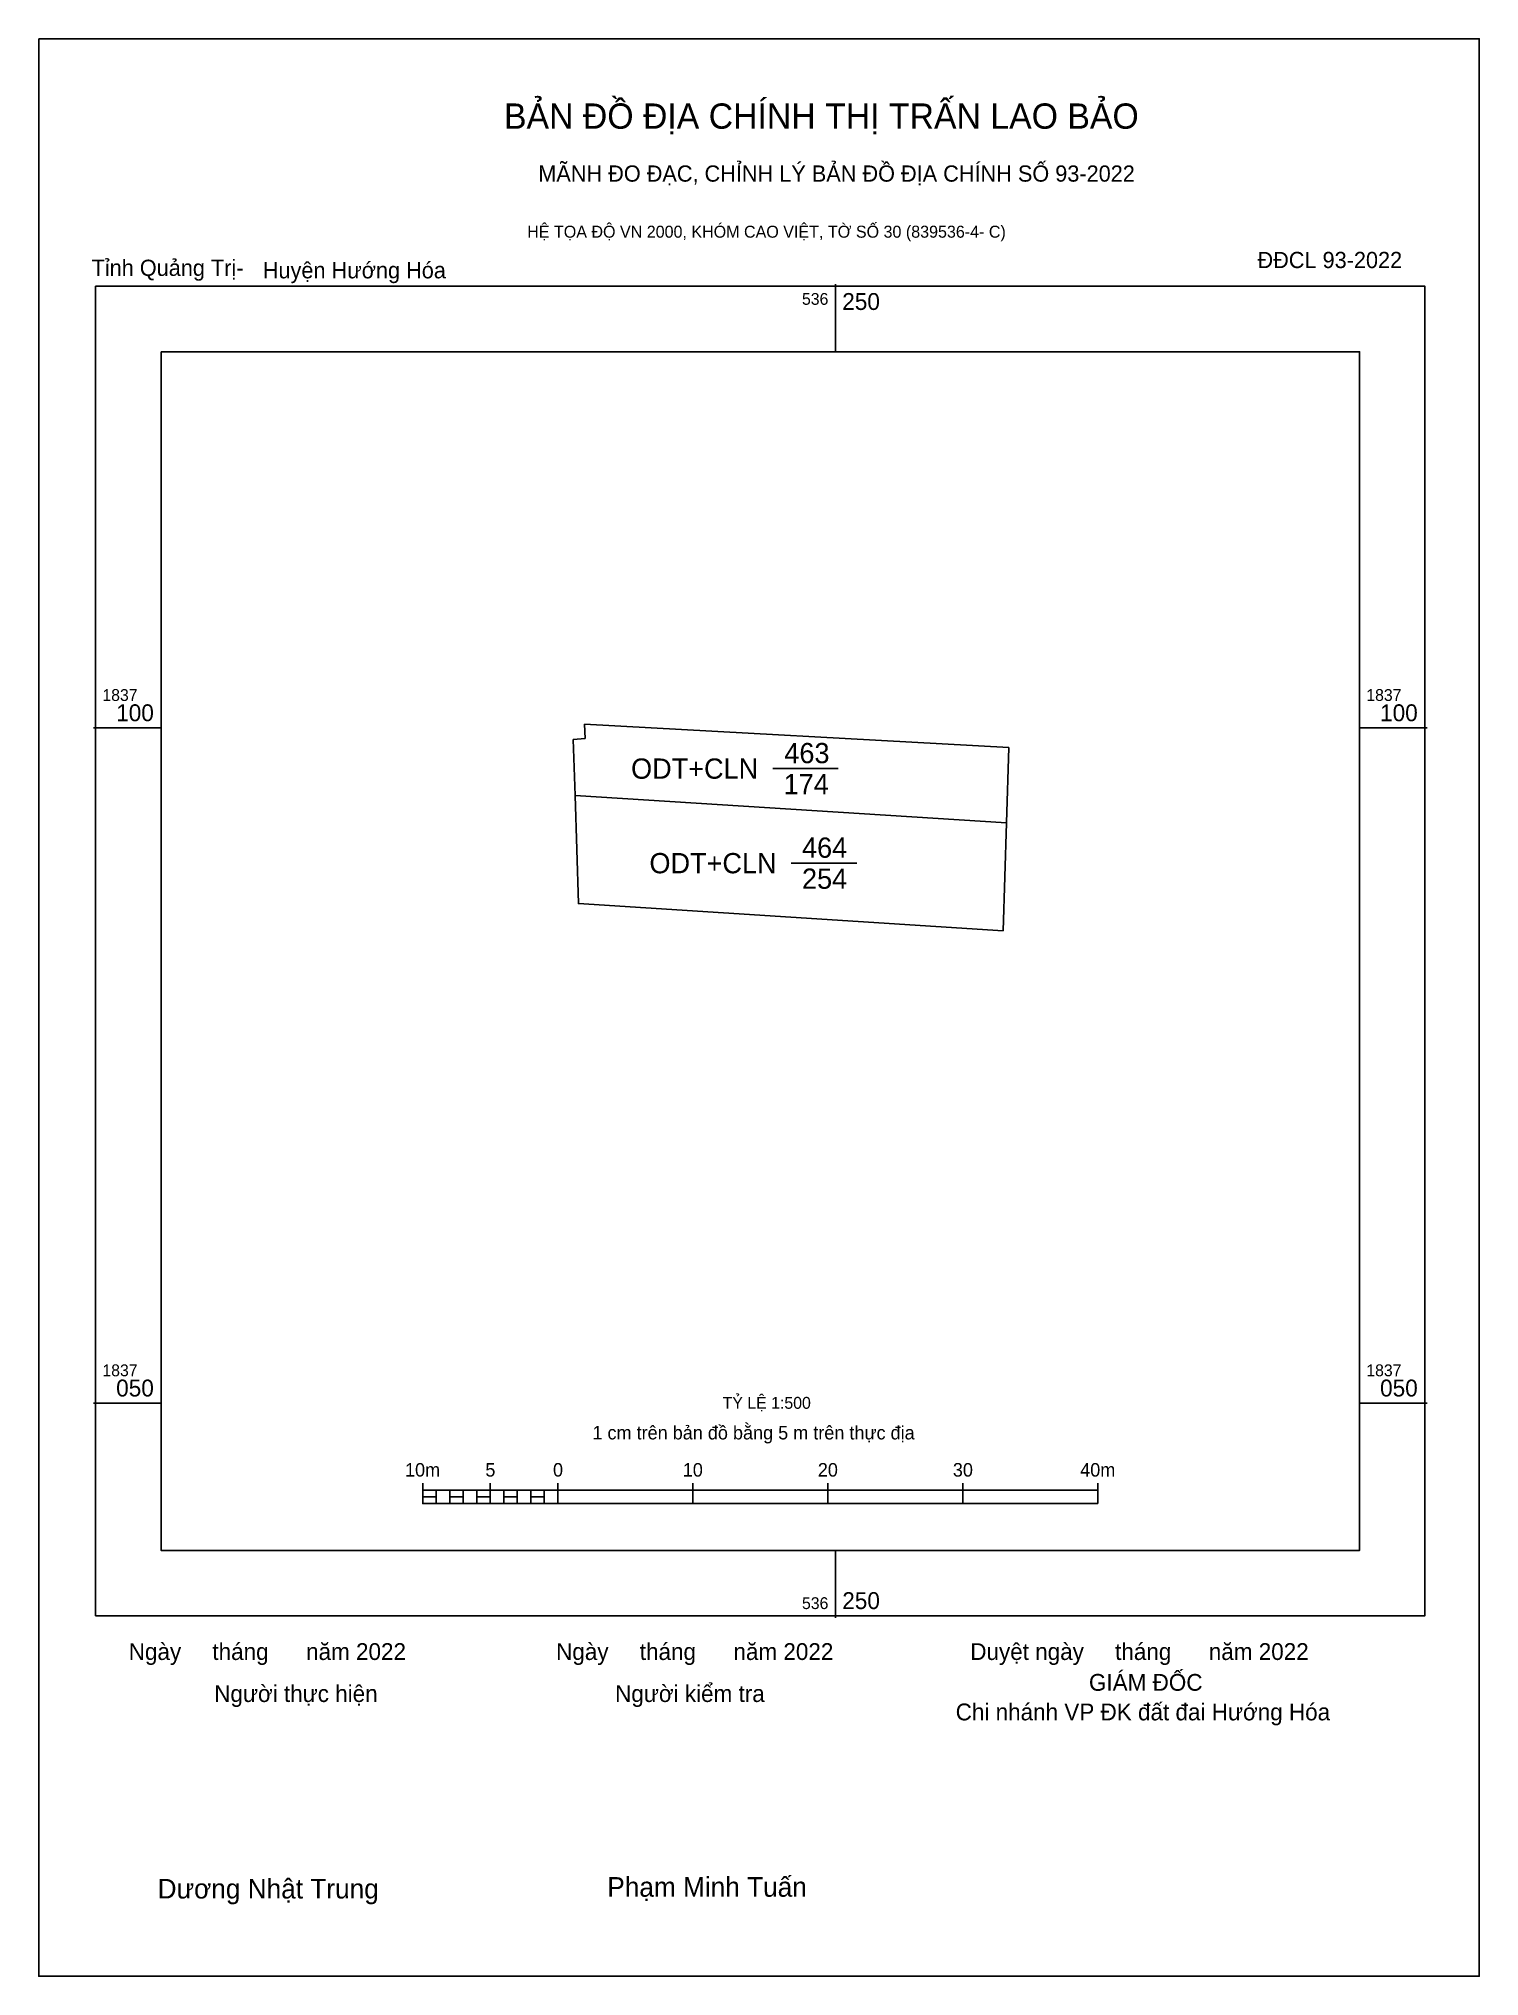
# Model space of a CAD drawing. Extents: x 536191 to 536298, y 1837008 to 1837151.
import ezdxf

# ---------------------------------------------------------------- set-up
doc = ezdxf.new("R2010")
doc.units = 0
for name, color, linetype in [('Level 10', 7, 'Continuous'), ('Level 13', 7, 'Continuous'), ('Level 15', 7, 'Continuous'), ('Level 27', 7, 'Continuous'), ('Level 6', 7, 'Continuous'), ('Level 62', 7, 'Continuous'), ('Level 63', 7, 'Continuous'), ('Level 9', 7, 'Continuous')]:
    doc.layers.add(name, color=color, linetype=linetype)

msp = doc.modelspace()

# ---------------------------------------------------------------- linework, layer by layer
at = {"layer": 'Level 10'}
for p, q in [((536245.36, 1837096.99), (536250.2, 1837096.99)), ((536246.72, 1837089.99), (536251.57, 1837089.99))]:
    msp.add_line(p, q, dxfattribs=at)
for points in [[(536262.83, 1837098.55), (536262.66, 1837092.98), (536230.71, 1837094.99), (536230.58, 1837099.14), (536231.46, 1837099.23), (536231.42, 1837100.28)], [(536262.41, 1837084.98), (536230.96, 1837087), (536230.71, 1837094.99), (536262.66, 1837092.98)]]:
    msp.add_lwpolyline(points, close=True, dxfattribs=at)
at = {"layer": 'Level 15'}
msp.add_lwpolyline([(536191, 1837151.03), (536297.67, 1837151.03), (536297.67, 1837007.57), (536191, 1837007.57)], close=True, dxfattribs=at)
at = {"layer": 'Level 27'}
for p, q in [((536230.71, 1837094.99), (536230.71, 1837095)), ((536262.66, 1837092.98), (536262.66, 1837092.98)), ((536262.41, 1837084.98), (536262.41, 1837084.98))]:
    msp.add_line(p, q, dxfattribs=at)
at = {"layer": 'Level 62'}
msp.add_lwpolyline([(536200.05, 1837127.86), (536288.81, 1837127.86), (536288.81, 1837039.1), (536200.05, 1837039.1)], close=True, dxfattribs=at)
at = {"layer": 'Level 63'}
for p, q in [((536250, 1837132.86), (536250, 1837127.86)), ((536195.05, 1837100), (536200.05, 1837100)), ((536288.81, 1837100), (536293.81, 1837100)), ((536195.05, 1837050), (536200.05, 1837050)), ((536288.81, 1837050), (536293.81, 1837050)), ((536219.43, 1837044.07), (536219.43, 1837042.57)), ((536219.43, 1837043.57), (536269.43, 1837043.57)), ((536220.43, 1837043.57), (536220.43, 1837042.57)), ((536221.43, 1837043.57), (536221.43, 1837042.57)), ((536222.43, 1837043.57), (536222.43, 1837042.57)), ((536223.43, 1837043.57), (536223.43, 1837042.57)), ((536224.43, 1837044.07), (536224.43, 1837042.57)), ((536224.43, 1837043.57), (536224.43, 1837042.57)), ((536225.43, 1837043.57), (536225.43, 1837042.57)), ((536226.43, 1837043.57), (536226.43, 1837042.57)), ((536227.43, 1837043.57), (536227.43, 1837042.57)), ((536228.43, 1837043.57), (536228.43, 1837042.57)), ((536229.43, 1837044.07), (536229.43, 1837042.57)), ((536229.43, 1837043.57), (536229.43, 1837042.57)), ((536239.43, 1837044.07), (536239.43, 1837042.57)), ((536249.43, 1837044.07), (536249.43, 1837042.57)), ((536259.43, 1837044.07), (536259.43, 1837042.57)), ((536269.43, 1837044.07), (536269.43, 1837042.57)), ((536219.43, 1837042.57), (536269.43, 1837042.57)), ((536250, 1837039.1), (536250, 1837034.1))]:
    msp.add_line(p, q, dxfattribs=at)
for points in [[(536195.21, 1837132.7), (536293.65, 1837132.7), (536293.65, 1837034.26), (536195.21, 1837034.26)], [(536219.43, 1837043.07), (536220.43, 1837043.07), (536220.43, 1837042.57), (536219.43, 1837042.57)], [(536219.43, 1837043.07), (536220.43, 1837043.07), (536220.43, 1837042.57), (536219.43, 1837042.57)], [(536221.43, 1837043.07), (536222.43, 1837043.07), (536222.43, 1837042.57), (536221.43, 1837042.57)], [(536223.43, 1837043.07), (536224.43, 1837043.07), (536224.43, 1837042.57), (536223.43, 1837042.57)], [(536225.43, 1837043.07), (536226.43, 1837043.07), (536226.43, 1837042.57), (536225.43, 1837042.57)], [(536227.43, 1837043.07), (536228.43, 1837043.07), (536228.43, 1837042.57), (536227.43, 1837042.57)]]:
    msp.add_lwpolyline(points, close=True, dxfattribs=at)

# ---------------------------------------------------------------- texts
at = {"layer": 'Level 13'}
for s, p in [('ODT+CLN', (536234.86, 1837096.24)), ('463', (536246.21, 1837097.39)), ('174', (536246.16, 1837095.09)), ('ODT+CLN', (536236.22, 1837089.24)), ('464', (536247.52, 1837090.39)), ('254', (536247.52, 1837088.09))]:
    msp.add_text(s, height=1.5, dxfattribs=at).set_placement(p)
at = {"layer": 'Level 6'}
msp.add_text('TỶ LỆ 1:500', height=0.879, dxfattribs=at).set_placement((536241.64, 1837049.59))
at = {"layer": 'Level 63'}
for s, height, p in [('BẢN ĐỒ ĐỊA CHÍNH THỊ TRẤN LAO BẢO', 1.8718, (536225.45, 1837144.37)), ('MÃNH ĐO ĐẠC, CHỈNH LÝ BẢN ĐỒ ĐỊA CHÍNH SỐ 93-2022', 1.2011, (536227.99, 1837140.45)), ('HỆ TỌA ĐỘ VN 2000, KHÓM CAO VIỆT, TỜ SỐ 30 (839536-4- C)', 0.8891, (536227.17, 1837136.3)), ('536', 0.875, (536247.52, 1837131.33)), ('250', 1.25, (536250.5, 1837130.95)), ('1837', 0.875, (536195.71, 1837102)), ('1837', 0.875, (536289.31, 1837102)), ('100', 1.25, (536196.73, 1837100.5)), ('100', 1.25, (536290.33, 1837100.5)), ('1837', 0.875, (536195.71, 1837052)), ('1837', 0.875, (536289.31, 1837052)), ('050', 1.25, (536196.73, 1837050.5)), ('050', 1.25, (536290.33, 1837050.5)), ('1 cm trên bản đồ bằng 5 m trên thực địa', 1, (536232, 1837047.32)), ('10m', 1, (536218.12, 1837044.57)), ('5', 1, (536224.07, 1837044.57)), ('0', 1, (536229.08, 1837044.57)), ('10', 1, (536238.69, 1837044.57)), ('20', 1, (536248.69, 1837044.57)), ('30', 1, (536258.69, 1837044.57)), ('40m', 1, (536268.12, 1837044.57)), ('536', 0.875, (536247.52, 1837034.76)), ('250', 1.25, (536250.5, 1837034.76)), ('Ngày     tháng      năm 2022', 1.2442, (536197.66, 1837030.99)), ('Ngày     tháng      năm 2022', 1.2442, (536229.31, 1837030.99)), ('Duyệt ngày     tháng      năm 2022', 1.2442, (536259.98, 1837030.99)), ('GIÁM ĐỐC', 1.244, (536268.77, 1837028.71)), ('Người thực hiện', 1.2442, (536203.99, 1837027.88)), ('Người kiểm tra', 1.2442, (536233.68, 1837027.88)), ('Chi nhánh VP ĐK đất đai Hướng Hóa', 1.2442, (536258.9, 1837026.52)), ('Dương Nhật Trung', 1.4512, (536199.8, 1837013.33)), ('Phạm Minh Tuấn', 1.4512, (536233.1, 1837013.46))]:
    msp.add_text(s, height=height, dxfattribs=at).set_placement(p)
at = {"layer": 'Level 9'}
for s, p in [('ĐĐCL 93-2022', (536281.25, 1837134.05)), ('Tỉnh Quảng Trị-', (536194.91, 1837133.47)), ('Huyện Hướng Hóa', (536207.59, 1837133.29))]:
    msp.add_text(s, height=1.2011, dxfattribs=at).set_placement(p)

doc.saveas('drawing.dxf')
